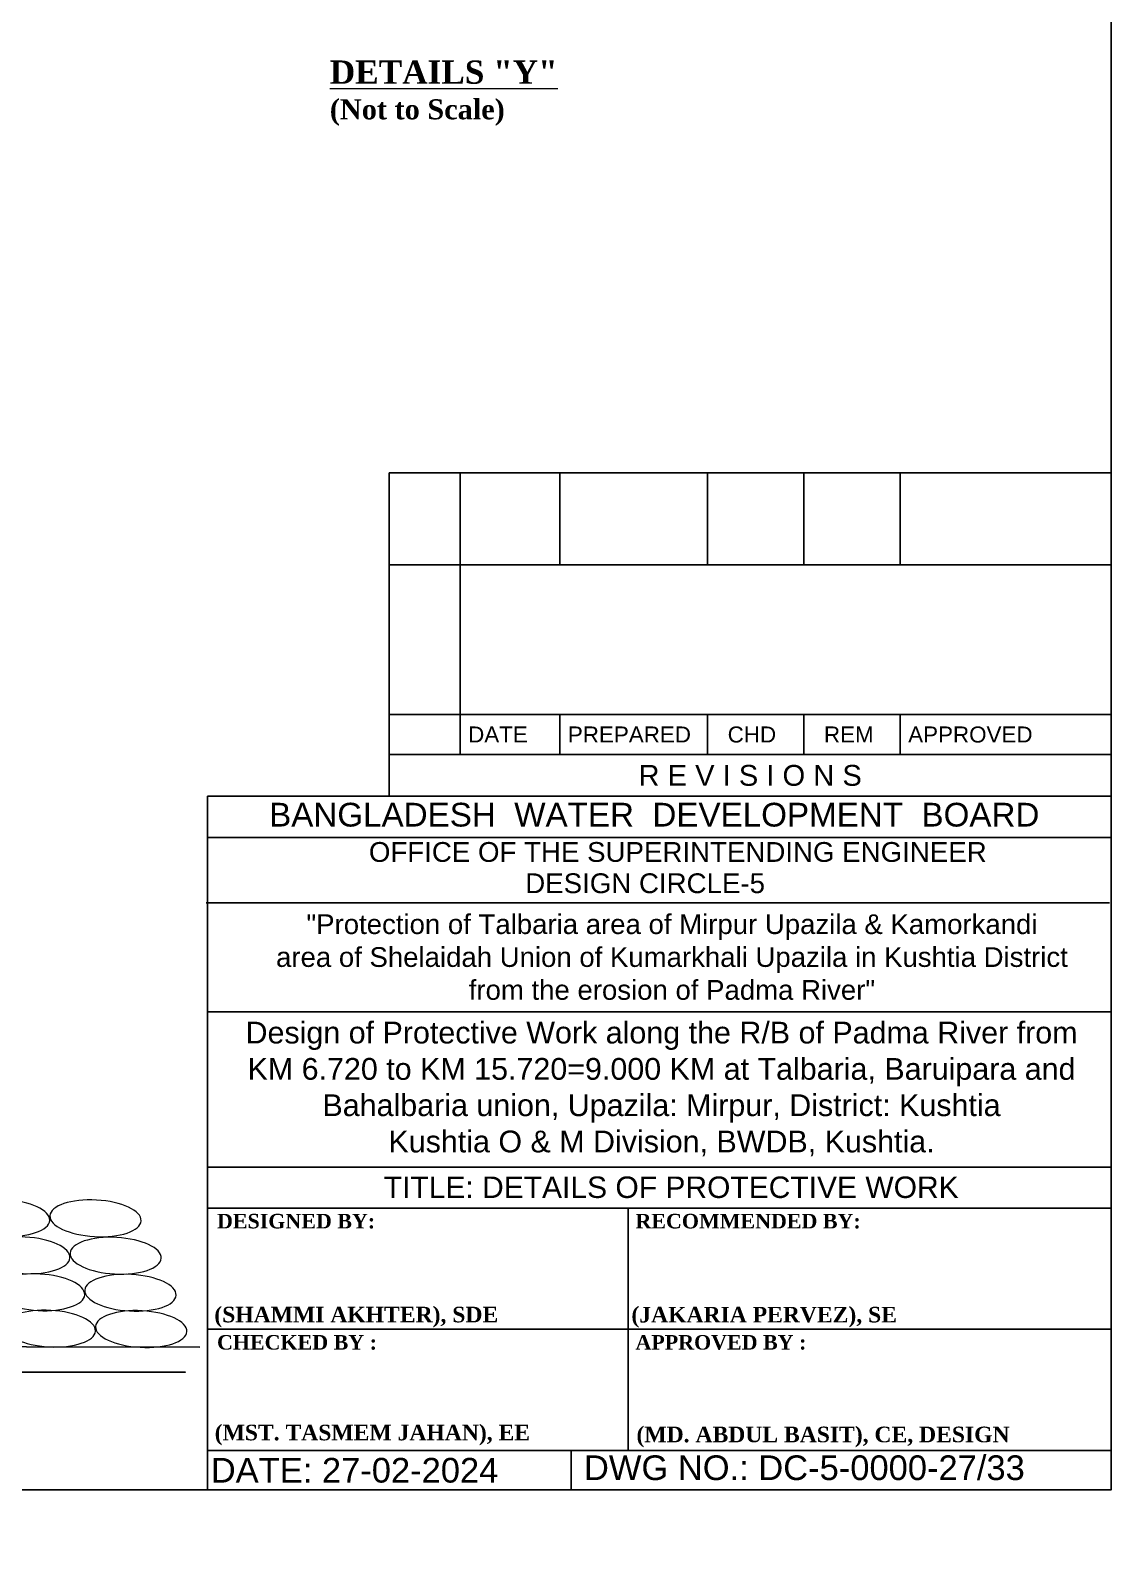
# Model space of a CAD drawing. Header units: inches. Extents: x 15 to 141071, y -30183 to 14738.
# Drawn here: x 35845 to 39001, y -4230 to 236 of the extents above; entities that cross this region are included whole.
import ezdxf
from ezdxf.enums import TextEntityAlignment as Align

# ---------------------------------------------------------------- set-up
doc = ezdxf.new("R2010")
doc.units = ezdxf.units.IN
doc.header["$MEASUREMENT"] = 0
doc.header["$PDMODE"] = 3
doc.layers.add('LINE', color=7, linetype='Continuous')
doc.styles.add('Kazi_T_H', font='timesbd.ttf')
doc.styles.get("Standard").update_dxf_attribs({"font": 'arial.ttf'})
doc.dimstyles.get("Standard").update_dxf_attribs({"dimtxt": 0.18, "dimasz": 0.18, "dimexe": 0.18, "dimexo": 0.0625, "dimgap": 0.09, "dimtad": 0, "dimtih": 1, "dimtoh": 1, "dimdec": 4, "dimzin": 0, "dimdsep": 46, "dimtxsty": 'Standard', "dimcen": 0.09, "dimadec": 0, "dimazin": 0, "dimtfac": 1, "dimtdec": 4, "dimtofl": 0, "dimtmove": 0, "dimatfit": 3, "dimfxl": 1, "dimtolj": 1, "dimtzin": 0, "dimarcsym": 0})

# ---------------------------------------------------------------- blocks, each defined once
blk = doc.blocks.new('*D17')
at = {"color": 0, "lineweight": -2, "ltscale": 0.5, "transparency": 16777216}
for p, q in [((32232.4, -3683.4), (32232.4, -3683)), ((32233.4, -3683.2), (34264.3, -3683.2)), ((36297.5, -3683.2), (34266.6, -3683.2)), ((36298.5, -3683.1), (36298.5, -3683.4))]:
    blk.add_line(p, q, dxfattribs=at)
at = {"color": 0, "linetype": 'Continuous', "ltscale": 0.5, "transparency": 16777216}
for points in [[(32233.4, -3683.1), (32233.4, -3683.4), (32232.4, -3683.2)], [(36297.5, -3683.1), (36297.5, -3683.4), (36298.5, -3683.2)]]:
    blk.add_solid(points, dxfattribs=at)
at = {"layer": 'Defpoints', "color": 0, "linetype": 'Continuous', "ltscale": 0.5, "transparency": 16777216}
for p in [(36298.5, -3610.2), (36298.5, -3683.2), (32232.4, -4230.3)]:
    blk.add_point(p, dxfattribs=at)
at = {"color": 0, "linetype": 'Continuous', "lineweight": 20, "ltscale": 0.5, "transparency": 16777216, "insert": (34265.5, -3683.2), "char_height": 0.85, "attachment_point": 5}
blk.add_mtext('\\A1;30m', dxfattribs=at)

msp = doc.modelspace()

# ---------------------------------------------------------------- linework, layer by layer
at = {"color": 0, "linetype": 'Continuous', "lineweight": -3, "ltscale": 0.5}
msp.add_lwpolyline([(32081.218798, -2892.330735), (32249.359914, -2934.242799), (32315.07077, -2975.444228), (32443.900683, -3065.141355), (32565.781529, -3149.460836), (32765.010815, -3257.202543), (32943.144909, -3393.050617), (33175.187546, -3468.001436), (33695.526068, -3545.294326), (34314.307328, -3606.19158), (36339.410358, -3610.245497)], dxfattribs=at)
at = {"color": 0, "linetype": 'Continuous', "lineweight": 20, "ltscale": 0.5, "extrusion": (0, 0, -1)}
for centre in [(35767.61043, -3232.597758), (36034.471075, -3233.879094), (35826.555582, -3341.84516), (36093.416227, -3343.126496), (35869.788783, -3449.964877), (36136.649428, -3451.246212), (35901.027675, -3556.082839), (36167.888319, -3557.364174)]:
    msp.add_ellipse(centre, major_axis=(-133.223848, 7.486358), ratio=0.3999216098, dxfattribs=at)
msp.add_point((39000.136463, -4027.294112))
at = {"layer": 'LINE', "color": 0, "linetype": 'ByBlock', "lineweight": -3, "ltscale": 0.5}
for p, q in [((39000.053744, -1056.411777), (36892.324067, -1056.411777)), ((36892.324067, -2000.877572), (36892.324067, -1056.411777)), ((37099.261128, -1056.411777), (37099.261128, -1879.112776)), ((37390.487188, -1056.411777), (37390.487188, -1325.429957)), ((37822.026669, -1056.411777), (37822.026669, -1325.429957)), ((38103.158237, -1056.411777), (38103.158237, -1325.429957)), ((38384.289806, -1056.411777), (38384.289806, -1325.429957)), ((39000.053744, -1325.429957), (36892.324067, -1325.429957)), ((39000.053744, -1762.142864), (36892.324067, -1762.142864)), ((37390.487188, -1762.142864), (37390.487188, -1879.112776)), ((37822.026669, -1762.142864), (37822.026669, -1879.112776)), ((38103.158237, -1762.142864), (38103.158237, -1879.112776)), ((38384.289806, -1762.142864), (38384.289806, -1879.112776)), ((39000.053744, -1879.112776), (36892.324067, -1879.112776)), ((39000.053744, -2000.877572), (36361.92057, -2000.877572)), ((36362.003289, -2000.877572), (36362.003289, -4027.294112)), ((39000.053744, -2121.463374), (36361.92057, -2121.463374)), ((38995.910803, -2311.935123), (36357.777629, -2311.935123)), ((39000.219181, -2630.936716), (36362.086007, -2630.936716)), ((39000.136463, -3084.488585), (36362.003289, -3084.488585)), ((39000.136463, -3203.903193), (36362.003289, -3203.903193)), ((37590.092147, -3911.936174), (37590.092147, -3203.903193)), ((36362.003289, -3557.919684), (39000.136463, -3557.919684)), ((36362.003289, -3911.936174), (39000.136463, -3911.936174)), ((37423.762791, -4027.294112), (37423.762791, -3911.936174))]:
    msp.add_line(p, q, dxfattribs=at)
at = {"layer": 'LINE', "color": 7, "lineweight": -2, "ltscale": 0.5}
msp.add_lwpolyline([(28975.377906, -4027.294112), (28975.377906, 3061.642296), (39000.136463, 3061.642296), (39000.136463, -4027.294112), (28975.377906, -4027.294112)], close=True, dxfattribs=at)

# ---------------------------------------------------------------- texts
at = {"layer": 'LINE', "color": 0, "linetype": 'ByBlock', "lineweight": -3, "ltscale": 0.5}
for s, height, p in [('DATE', 46.7879648, (37122.655111, -1844.021803)), ('PREPARED', 46.7879648, (37413.88117, -1844.021803)), ('CHD', 46.7879648, (37880.511625, -1844.021803)), ('REM', 46.7879648, (38161.643193, -1844.021803)), ('APPROVED', 46.7879648, (38407.683788, -1844.021803)), ('DWG NO.: DC-5-0000-27/33', 72.098711, (37460.940196, -3998.454627)), ('DATE: 27-02-2024', 72.098711, (36371.16917, -4005.875571))]:
    msp.add_text(s, height=height, dxfattribs=at).set_placement(p)
for s, height, p in [('R E V I S I O N S', 60.88239758, (37946.188906, -1970.436373)), ('BANGLADESH  WATER  DEVELOPMENT  BOARD', 69.33075086, (37666.178339, -2089.508895)), ('OFFICE OF THE SUPERINTENDING ENGINEER', 57.82631716, (37734.874564, -2192.71513)), ('DESIGN CIRCLE-5', 57.82631716, (37639.486367, -2284.05632))]:
    msp.add_text(s, height=height, dxfattribs=at).set_placement(p, align=Align.CENTER)
at = {"layer": 'LINE', "color": 0, "linetype": 'ByBlock', "lineweight": -3, "ltscale": 0.5, "style": 'Kazi_T_H'}
for s, p in [('DESIGNED BY:', (36389.384639, -3263.377964)), ('RECOMMENDED BY:', (37611.333137, -3263.377964)), ('CHECKED BY :', (36389.384639, -3617.394454)), ('APPROVED BY :', (37611.333137, -3617.394454))]:
    msp.add_text(s, height=42.48197885, dxfattribs=at).set_placement(p)
at = {"layer": 'LINE', "lineweight": 50, "ltscale": 0.5, "style": 'Kazi_T_H'}
for s, p in [('(SHAMMI AKHTER), SDE', (36381.554525, -3537.849177)), ('(JAKARIA PERVEZ), SE ', (37599.504284, -3538.100276)), ('(MST. TASMEM JAHAN), EE', (36382.625425, -3882.384517)), ('(MD. ABDUL BASIT), CE, DESIGN ', (37614.36632, -3888.068382))]:
    msp.add_text(s, height=45.6248889, dxfattribs=at).set_placement(p)
at = {"layer": 'LINE', "color": 7, "lineweight": 20, "ltscale": 0.5, "insert": (36718.709382, 148.301227), "char_height": 47.53082451, "width": 737.82305412, "attachment_point": 1}
msp.add_mtext('{\\fTimes New Roman|b1|i0|c0|p18;\\H1.432x;\\LDETAILS "Y"\\P\\H0.8603x;\\l(Not to Scale)}', dxfattribs=at)
at = {"layer": 'LINE', "color": 0, "linetype": 'ByBlock', "lineweight": -3, "ltscale": 0.5, "attachment_point": 2}
for s, insert, char_height, width in [('\\pt3.417;"Protection of Talbaria area of Mirpur Upazila & Kamorkandi \\Parea of Shelaidah Union of Kumarkhali Upazila in Kushtia District \\Pfrom the erosion of Padma River"', (37717.806537, -2345.91158), 57.6, 3941.061793), ('Design of Protective Work along the R/B of Padma River from \\PKM 6.720 to KM 15.720=9.000 KM at Talbaria, Baruipara and Bahalbaria union, Upazila: Mirpur, District: Kushtia\\PKushtia O & M Division, BWDB, Kushtia.', (37687.419614, -2659.58878), 63.60894888, 2757.24240358), ('TITLE: DETAILS OF PROTECTIVE WORK ', (37715.669705, -3111.763249), 62.70065625, 2788.43035319)]:
    msp.add_mtext(s, dxfattribs=dict(at, insert=insert, char_height=char_height, width=width))

# ---------------------------------------------------------------- dimensions: what is measured, and where the dimension line sits
at = {"color": 0, "linetype": 'Continuous', "lineweight": 20, "ltscale": 0.5}
dim = msp.add_linear_dim(base=(36298.508837, -3683.223705), p1=(32232.395478, -4230.294546), p2=(36298.508837, -3610.163619), text='30m', dimstyle='Standard', override={"dimtxt": 0.85, "dimasz": 1, "dimfxl": 0.15, "dimfxlon": 1}, dxfattribs=at)
dim.commit()
dim.dimension.update_dxf_attribs({"geometry": '*D17', "text_midpoint": (34265.452157, -3683.223705)})

doc.saveas('drawing.dxf')
